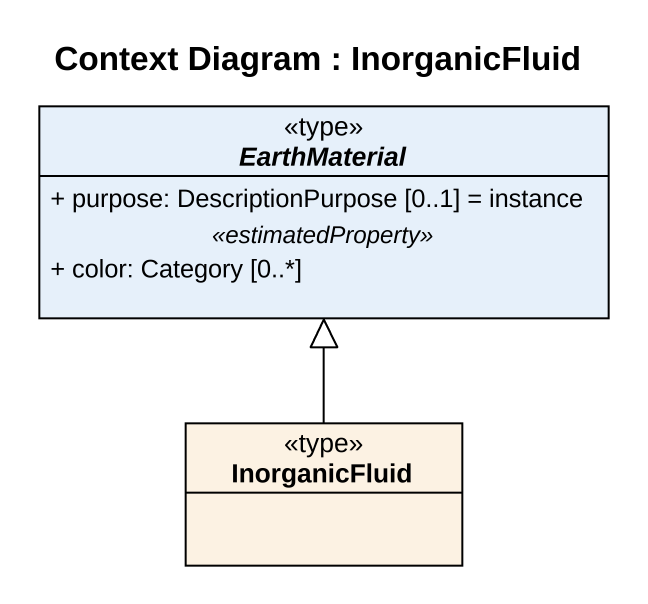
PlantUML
@startuml
title Context Diagram : InorganicFluid
hide circle
hide empty members
skinparam classAttributeIconSize 0
abstract class EarthMaterial <<type>> {
  + purpose: DescriptionPurpose [0..1] = instance
  .. <<estimatedProperty>> ..
  + color: Category [0..*]
}
class InorganicFluid <<type>> #FCF2E3
InorganicFluid -up-|> EarthMaterial
@enduml
